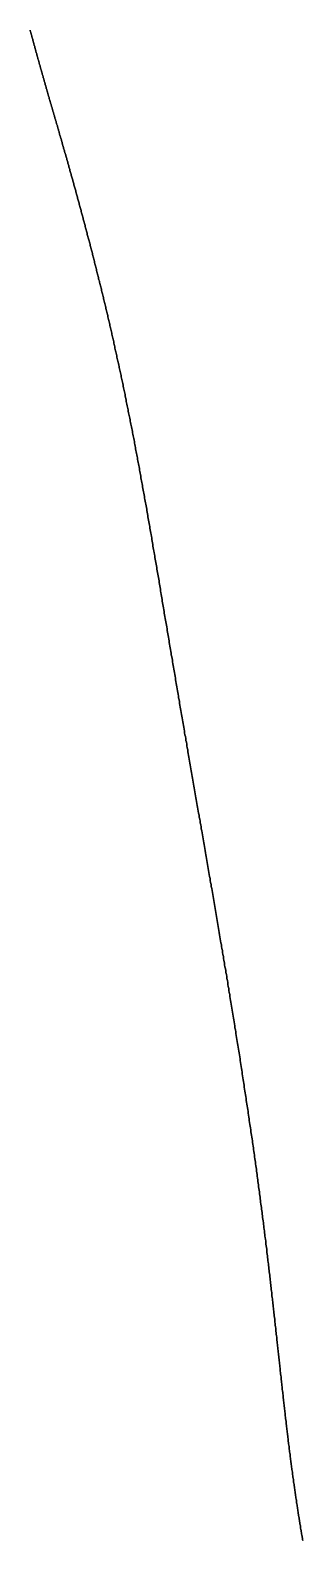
# Model space of a CAD drawing. Header units: inches. Extents: x 130170 to 284068, y 377793 to 804530.
# Drawn here: x 260994.1 to 261013.1, y 750288.6 to 750393.8 of the extents above; entities that cross this region are included whole.
import ezdxf

# ---------------------------------------------------------------- set-up
doc = ezdxf.new("R2010")
doc.units = ezdxf.units.IN
doc.header["$MEASUREMENT"] = 0
doc.layers.add('muni_il', color=7, linetype='Continuous')

msp = doc.modelspace()

# ---------------------------------------------------------------- linework, layer by layer
at = {"layer": 'muni_il'}
for points in [[(261013.08, 750288.57), (261013.07, 750288.65), (261013.06, 750288.73), (261013.04, 750288.81), (261013.03, 750288.88), (261013.02, 750288.96), (261013, 750289.04), (261012.99, 750289.12), (261012.97, 750289.2), (261012.96, 750289.27), (261012.95, 750289.35), (261012.93, 750289.43), (261012.92, 750289.51), (261012.91, 750289.59), (261012.9, 750289.67), (261012.88, 750289.75), (261012.87, 750289.83), (261012.86, 750289.91), (261012.84, 750289.99), (261012.83, 750290.07), (261012.82, 750290.15), (261012.8, 750290.23), (261012.79, 750290.31), (261012.78, 750290.39), (261012.76, 750290.47), (261012.75, 750290.56), (261012.74, 750290.64), (261012.73, 750290.72), (261012.71, 750290.8), (261012.7, 750290.88), (261012.69, 750290.97), (261012.68, 750291.05), (261012.66, 750291.13), (261012.65, 750291.21), (261012.64, 750291.3), (261012.63, 750291.38), (261012.61, 750291.46), (261012.6, 750291.55), (261012.59, 750291.63), (261012.58, 750291.71), (261012.56, 750291.8), (261012.55, 750291.88), (261012.54, 750291.97), (261012.53, 750292.05), (261012.52, 750292.14), (261012.5, 750292.22), (261012.49, 750292.31), (261012.48, 750292.39), (261012.47, 750292.48), (261012.45, 750292.56), (261012.44, 750292.65), (261012.43, 750292.73), (261012.42, 750292.82), (261012.41, 750292.91), (261012.39, 750292.99), (261012.38, 750293.08), (261012.37, 750293.17), (261012.36, 750293.25), (261012.35, 750293.34), (261012.34, 750293.43), (261012.32, 750293.52), (261012.31, 750293.6), (261012.3, 750293.69), (261012.29, 750293.78), (261012.28, 750293.87), (261012.27, 750293.96), (261012.25, 750294.04), (261012.24, 750294.13), (261012.23, 750294.22), (261012.22, 750294.31), (261012.21, 750294.4), (261012.2, 750294.49), (261012.19, 750294.58), (261012.17, 750294.67), (261012.16, 750294.76), (261012.15, 750294.85), (261012.14, 750294.94), (261012.13, 750295.03), (261012.12, 750295.12), (261012.11, 750295.21), (261012.09, 750295.3), (261012.08, 750295.39), (261012.07, 750295.49), (261012.06, 750295.58), (261012.05, 750295.67), (261012.04, 750295.76), (261012.03, 750295.85), (261012.02, 750295.95), (261012.01, 750296.04), (261011.99, 750296.13), (261011.98, 750296.22), (261011.97, 750296.32), (261011.96, 750296.41), (261011.95, 750296.5), (261011.94, 750296.6), (261011.93, 750296.69), (261011.92, 750296.78), (261011.91, 750296.88), (261011.89, 750296.97), (261011.88, 750297.07), (261011.87, 750297.16), (261011.86, 750297.26), (261011.85, 750297.35), (261011.84, 750297.45), (261011.83, 750297.54), (261011.82, 750297.64), (261011.81, 750297.73), (261011.8, 750297.83), (261011.79, 750297.92), (261011.77, 750298.02), (261011.76, 750298.12), (261011.75, 750298.21), (261011.74, 750298.31), (261011.73, 750298.41), (261011.72, 750298.5), (261011.71, 750298.6), (261011.7, 750298.7), (261011.69, 750298.8), (261011.68, 750298.89), (261011.67, 750298.99), (261011.65, 750299.09), (261011.64, 750299.19), (261011.63, 750299.29), (261011.62, 750299.38), (261011.61, 750299.48), (261011.6, 750299.58), (261011.59, 750299.68), (261011.58, 750299.78), (261011.57, 750299.88), (261011.56, 750299.98), (261011.55, 750300.08), (261011.53, 750300.18), (261011.52, 750300.28), (261011.51, 750300.38), (261011.5, 750300.48), (261011.49, 750300.58), (261011.48, 750300.68), (261011.47, 750300.78), (261011.46, 750300.88), (261011.45, 750300.99), (261011.44, 750301.09), (261011.42, 750301.19), (261011.41, 750301.29), (261011.4, 750301.39), (261011.39, 750301.5), (261011.38, 750301.6), (261011.37, 750301.7), (261011.36, 750301.8), (261011.35, 750301.91), (261011.33, 750302.01), (261011.32, 750302.11), (261011.31, 750302.22), (261011.3, 750302.32), (261011.29, 750302.42), (261011.28, 750302.53), (261011.27, 750302.63), (261011.26, 750302.74), (261011.24, 750302.84), (261011.23, 750302.95), (261011.22, 750303.05), (261011.21, 750303.16), (261011.2, 750303.26), (261011.19, 750303.37), (261011.17, 750303.47), (261011.16, 750303.58), (261011.15, 750303.68), (261011.14, 750303.79), (261011.13, 750303.9), (261011.12, 750304), (261011.1, 750304.11), (261011.09, 750304.22), (261011.08, 750304.32), (261011.07, 750304.43), (261011.06, 750304.54), (261011.04, 750304.65), (261011.03, 750304.75), (261011.02, 750304.86), (261011.01, 750304.97), (261011, 750305.08), (261010.98, 750305.19), (261010.97, 750305.3), (261010.96, 750305.4), (261010.95, 750305.51), (261010.93, 750305.62), (261010.92, 750305.73), (261010.91, 750305.84), (261010.9, 750305.95), (261010.88, 750306.06), (261010.87, 750306.17), (261010.86, 750306.28), (261010.85, 750306.39), (261010.83, 750306.5), (261010.82, 750306.61), (261010.81, 750306.72), (261010.8, 750306.83), (261010.78, 750306.94), (261010.77, 750307.06), (261010.76, 750307.17), (261010.74, 750307.28), (261010.73, 750307.39), (261010.72, 750307.5), (261010.7, 750307.62), (261010.69, 750307.73), (261010.68, 750307.84), (261010.66, 750307.95), (261010.65, 750308.07), (261010.64, 750308.18), (261010.62, 750308.29), (261010.61, 750308.41), (261010.6, 750308.52), (261010.58, 750308.63), (261010.57, 750308.75), (261010.56, 750308.86), (261010.54, 750308.98), (261010.53, 750309.09), (261010.51, 750309.21), (261010.5, 750309.32), (261010.49, 750309.44), (261010.47, 750309.55), (261010.46, 750309.67), (261010.44, 750309.78), (261010.43, 750309.9), (261010.41, 750310.01), (261010.4, 750310.13), (261010.38, 750310.25), (261010.37, 750310.36), (261010.36, 750310.48), (261010.34, 750310.6), (261010.33, 750310.71), (261010.31, 750310.83), (261010.3, 750310.95), (261010.28, 750311.07), (261010.27, 750311.18), (261010.25, 750311.3), (261010.24, 750311.42), (261010.22, 750311.54), (261010.21, 750311.66), (261010.19, 750311.78), (261010.17, 750311.89), (261010.16, 750312.01), (261010.14, 750312.13), (261010.13, 750312.25), (261010.11, 750312.37), (261010.1, 750312.49), (261010.08, 750312.61), (261010.06, 750312.73), (261010.05, 750312.85), (261010.03, 750312.97), (261010.02, 750313.09), (261010, 750313.21), (261009.98, 750313.34), (261009.97, 750313.46), (261009.95, 750313.58), (261009.94, 750313.7), (261009.92, 750313.82), (261009.9, 750313.94), (261009.89, 750314.07), (261009.87, 750314.19), (261009.85, 750314.31), (261009.84, 750314.43), (261009.82, 750314.56), (261009.8, 750314.68), (261009.78, 750314.8), (261009.77, 750314.93), (261009.75, 750315.05), (261009.73, 750315.17), (261009.72, 750315.3), (261009.7, 750315.42), (261009.68, 750315.55), (261009.66, 750315.67), (261009.65, 750315.8), (261009.63, 750315.92), (261009.61, 750316.05), (261009.59, 750316.17), (261009.57, 750316.3), (261009.56, 750316.42), (261009.54, 750316.55), (261009.52, 750316.67), (261009.5, 750316.8), (261009.48, 750316.93), (261009.46, 750317.05), (261009.45, 750317.18), (261009.43, 750317.31), (261009.41, 750317.43), (261009.39, 750317.56), (261009.37, 750317.69), (261009.35, 750317.82), (261009.33, 750317.94), (261009.32, 750318.07), (261009.3, 750318.2), (261009.28, 750318.33), (261009.26, 750318.46), (261009.24, 750318.59), (261009.22, 750318.72), (261009.2, 750318.84), (261009.18, 750318.97), (261009.16, 750319.1), (261009.14, 750319.23), (261009.12, 750319.36), (261009.1, 750319.49), (261009.08, 750319.62), (261009.06, 750319.75), (261009.04, 750319.88), (261009.02, 750320.01), (261009, 750320.15), (261008.98, 750320.28), (261008.96, 750320.41), (261008.94, 750320.54), (261008.92, 750320.67), (261008.9, 750320.8), (261008.88, 750320.93), (261008.86, 750321.07), (261008.84, 750321.2), (261008.82, 750321.33), (261008.8, 750321.46), (261008.78, 750321.6), (261008.76, 750321.73), (261008.74, 750321.86), (261008.72, 750322), (261008.7, 750322.13), (261008.68, 750322.26), (261008.66, 750322.4), (261008.63, 750322.53), (261008.61, 750322.66), (261008.59, 750322.8), (261008.57, 750322.93), (261008.55, 750323.07), (261008.53, 750323.2), (261008.51, 750323.34), (261008.48, 750323.47), (261008.46, 750323.61), (261008.44, 750323.74), (261008.42, 750323.88), (261008.4, 750324.01), (261008.38, 750324.15), (261008.35, 750324.28), (261008.33, 750324.42), (261008.31, 750324.55), (261008.29, 750324.69), (261008.27, 750324.83), (261008.24, 750324.96), (261008.22, 750325.1), (261008.2, 750325.24), (261008.18, 750325.37), (261008.16, 750325.51), (261008.13, 750325.65), (261008.11, 750325.78), (261008.09, 750325.92), (261008.07, 750326.06), (261008.04, 750326.19), (261008.02, 750326.33), (261008, 750326.47), (261007.98, 750326.61), (261007.95, 750326.75), (261007.93, 750326.88), (261007.91, 750327.02), (261007.88, 750327.16), (261007.86, 750327.3), (261007.84, 750327.44), (261007.82, 750327.57), (261007.79, 750327.71), (261007.77, 750327.85), (261007.75, 750327.99), (261007.72, 750328.13), (261007.7, 750328.27), (261007.68, 750328.4), (261007.65, 750328.54), (261007.63, 750328.68), (261007.61, 750328.82), (261007.58, 750328.96), (261007.56, 750329.1), (261007.54, 750329.24), (261007.51, 750329.38), (261007.49, 750329.52), (261007.47, 750329.66), (261007.44, 750329.8), (261007.42, 750329.94), (261007.4, 750330.07), (261007.37, 750330.21), (261007.35, 750330.35), (261007.32, 750330.49), (261007.3, 750330.63), (261007.28, 750330.77), (261007.25, 750330.91), (261007.23, 750331.05), (261007.21, 750331.19), (261007.18, 750331.33), (261007.16, 750331.47), (261007.13, 750331.61), (261007.11, 750331.75), (261007.09, 750331.89), (261007.06, 750332.03), (261007.04, 750332.17), (261007.01, 750332.31), (261006.99, 750332.45), (261006.97, 750332.59), (261006.94, 750332.73), (261006.92, 750332.87), (261006.89, 750333.01), (261006.87, 750333.15), (261006.85, 750333.29), (261006.82, 750333.42), (261006.8, 750333.56), (261006.77, 750333.7), (261006.75, 750333.84), (261006.73, 750333.98), (261006.7, 750334.12), (261006.68, 750334.26), (261006.65, 750334.4), (261006.63, 750334.54), (261006.61, 750334.68), (261006.58, 750334.82), (261006.56, 750334.96), (261006.53, 750335.1), (261006.51, 750335.24), (261006.49, 750335.37), (261006.46, 750335.51), (261006.44, 750335.65), (261006.41, 750335.79), (261006.39, 750335.93), (261006.36, 750336.07), (261006.34, 750336.21), (261006.32, 750336.34), (261006.29, 750336.48), (261006.27, 750336.62), (261006.24, 750336.76), (261006.22, 750336.9), (261006.2, 750337.04), (261006.17, 750337.17), (261006.15, 750337.31), (261006.12, 750337.45), (261006.1, 750337.59), (261006.08, 750337.72), (261006.05, 750337.86), (261006.03, 750338), (261006, 750338.14), (261005.98, 750338.27), (261005.96, 750338.41), (261005.93, 750338.55), (261005.91, 750338.68), (261005.89, 750338.82), (261005.86, 750338.96), (261005.84, 750339.09), (261005.81, 750339.23), (261005.79, 750339.36), (261005.77, 750339.5), (261005.74, 750339.64), (261005.72, 750339.77), (261005.7, 750339.91), (261005.67, 750340.04), (261005.65, 750340.18), (261005.62, 750340.31), (261005.6, 750340.45), (261005.58, 750340.58), (261005.55, 750340.72), (261005.53, 750340.85), (261005.51, 750340.99), (261005.48, 750341.12), (261005.46, 750341.26), (261005.44, 750341.39), (261005.41, 750341.52), (261005.39, 750341.66), (261005.37, 750341.79), (261005.34, 750341.93), (261005.32, 750342.06), (261005.3, 750342.19), (261005.27, 750342.32), (261005.25, 750342.46), (261005.23, 750342.59), (261005.21, 750342.72), (261005.18, 750342.86), (261005.16, 750342.99), (261005.14, 750343.12), (261005.11, 750343.25), (261005.09, 750343.38), (261005.07, 750343.51), (261005.05, 750343.65), (261005.02, 750343.78), (261005, 750343.91), (261004.98, 750344.04), (261004.96, 750344.17), (261004.93, 750344.3), (261004.91, 750344.43), (261004.89, 750344.56), (261004.86, 750344.69), (261004.84, 750344.82), (261004.82, 750344.95), (261004.8, 750345.08), (261004.78, 750345.21), (261004.75, 750345.34), (261004.73, 750345.47), (261004.71, 750345.6), (261004.69, 750345.73), (261004.66, 750345.86), (261004.64, 750345.98), (261004.62, 750346.11), (261004.6, 750346.24), (261004.58, 750346.37), (261004.55, 750346.5), (261004.53, 750346.62), (261004.51, 750346.75), (261004.49, 750346.88), (261004.47, 750347.01), (261004.45, 750347.13), (261004.42, 750347.26), (261004.4, 750347.39), (261004.38, 750347.51), (261004.36, 750347.64), (261004.34, 750347.76), (261004.32, 750347.89), (261004.29, 750348.02), (261004.27, 750348.14), (261004.25, 750348.27), (261004.23, 750348.39), (261004.21, 750348.52), (261004.19, 750348.64), (261004.17, 750348.77), (261004.15, 750348.89), (261004.12, 750349.02), (261004.1, 750349.14), (261004.08, 750349.27), (261004.06, 750349.39), (261004.04, 750349.51), (261004.02, 750349.64), (261004, 750349.76), (261003.98, 750349.89), (261003.96, 750350.01), (261003.94, 750350.13), (261003.91, 750350.25), (261003.89, 750350.38), (261003.87, 750350.5), (261003.85, 750350.62), (261003.83, 750350.75), (261003.81, 750350.87), (261003.79, 750350.99), (261003.77, 750351.11), (261003.75, 750351.23), (261003.73, 750351.36), (261003.71, 750351.48), (261003.69, 750351.6), (261003.67, 750351.72), (261003.65, 750351.84), (261003.63, 750351.96), (261003.61, 750352.08), (261003.59, 750352.2), (261003.57, 750352.32), (261003.55, 750352.44), (261003.53, 750352.56), (261003.51, 750352.68), (261003.49, 750352.8), (261003.46, 750352.92), (261003.44, 750353.04), (261003.42, 750353.16), (261003.4, 750353.28), (261003.38, 750353.4), (261003.36, 750353.52), (261003.34, 750353.64), (261003.32, 750353.76), (261003.3, 750353.88), (261003.28, 750354), (261003.26, 750354.11), (261003.24, 750354.23), (261003.22, 750354.35), (261003.2, 750354.47), (261003.18, 750354.59), (261003.16, 750354.7), (261003.15, 750354.82), (261003.13, 750354.94), (261003.11, 750355.06), (261003.09, 750355.17), (261003.07, 750355.29), (261003.05, 750355.41), (261003.03, 750355.52), (261003.01, 750355.64), (261002.99, 750355.76), (261002.97, 750355.87), (261002.95, 750355.99), (261002.93, 750356.11), (261002.91, 750356.22), (261002.89, 750356.34), (261002.87, 750356.45), (261002.85, 750356.57), (261002.83, 750356.68), (261002.81, 750356.8), (261002.79, 750356.91), (261002.77, 750357.03), (261002.75, 750357.14), (261002.73, 750357.26), (261002.71, 750357.37), (261002.69, 750357.49), (261002.67, 750357.6), (261002.65, 750357.72), (261002.63, 750357.83), (261002.61, 750357.94), (261002.59, 750358.06), (261002.58, 750358.17), (261002.56, 750358.29), (261002.54, 750358.4), (261002.52, 750358.51), (261002.5, 750358.63), (261002.48, 750358.74), (261002.46, 750358.85), (261002.44, 750358.96), (261002.42, 750359.08), (261002.4, 750359.19), (261002.38, 750359.3), (261002.36, 750359.41), (261002.34, 750359.52), (261002.32, 750359.64), (261002.3, 750359.75), (261002.28, 750359.86), (261002.26, 750359.97), (261002.24, 750360.08), (261002.22, 750360.19), (261002.2, 750360.3), (261002.19, 750360.41), (261002.17, 750360.52), (261002.15, 750360.63), (261002.13, 750360.74), (261002.11, 750360.85), (261002.09, 750360.96), (261002.07, 750361.07), (261002.05, 750361.18), (261002.03, 750361.29), (261002.01, 750361.4), (261001.99, 750361.51), (261001.97, 750361.62), (261001.95, 750361.73), (261001.93, 750361.84), (261001.91, 750361.95), (261001.89, 750362.05), (261001.87, 750362.16), (261001.85, 750362.27), (261001.83, 750362.38), (261001.81, 750362.48), (261001.79, 750362.59), (261001.78, 750362.7), (261001.76, 750362.81), (261001.74, 750362.91), (261001.72, 750363.02), (261001.7, 750363.13), (261001.68, 750363.23), (261001.66, 750363.34), (261001.64, 750363.44), (261001.62, 750363.55), (261001.6, 750363.65), (261001.58, 750363.76), (261001.56, 750363.86), (261001.54, 750363.97), (261001.52, 750364.07), (261001.5, 750364.18), (261001.48, 750364.28), (261001.46, 750364.39), (261001.44, 750364.49), (261001.42, 750364.6), (261001.4, 750364.7), (261001.38, 750364.8), (261001.36, 750364.9), (261001.34, 750365.01), (261001.33, 750365.11), (261001.31, 750365.21), (261001.29, 750365.32), (261001.27, 750365.42), (261001.25, 750365.52), (261001.23, 750365.62), (261001.21, 750365.72), (261001.19, 750365.82), (261001.17, 750365.93), (261001.15, 750366.03), (261001.13, 750366.13), (261001.11, 750366.23), (261001.09, 750366.33), (261001.07, 750366.43), (261001.05, 750366.53), (261001.03, 750366.63), (261001.01, 750366.73), (261000.99, 750366.83), (261000.97, 750366.93), (261000.95, 750367.02), (261000.93, 750367.12), (261000.91, 750367.22), (261000.89, 750367.32), (261000.87, 750367.42), (261000.85, 750367.51), (261000.83, 750367.61), (261000.81, 750367.71), (261000.79, 750367.81), (261000.77, 750367.9), (261000.76, 750368), (261000.74, 750368.1), (261000.72, 750368.19), (261000.7, 750368.29), (261000.68, 750368.39), (261000.66, 750368.48), (261000.64, 750368.58), (261000.62, 750368.67), (261000.6, 750368.77), (261000.58, 750368.86), (261000.56, 750368.96), (261000.54, 750369.05), (261000.52, 750369.15), (261000.5, 750369.24), (261000.48, 750369.33), (261000.46, 750369.43), (261000.44, 750369.52), (261000.42, 750369.61), (261000.4, 750369.71), (261000.38, 750369.8), (261000.36, 750369.89), (261000.34, 750369.99), (261000.32, 750370.08), (261000.3, 750370.17), (261000.28, 750370.26), (261000.26, 750370.35), (261000.24, 750370.44), (261000.22, 750370.54), (261000.2, 750370.63), (261000.18, 750370.72), (261000.16, 750370.81), (261000.14, 750370.9), (261000.12, 750370.99), (261000.1, 750371.08), (261000.08, 750371.17), (261000.06, 750371.26), (261000.04, 750371.35), (261000.02, 750371.44), (261000, 750371.53), (260999.98, 750371.62), (260999.97, 750371.71), (260999.95, 750371.79), (260999.93, 750371.88), (260999.91, 750371.97), (260999.89, 750372.06), (260999.87, 750372.15), (260999.85, 750372.24), (260999.83, 750372.32), (260999.81, 750372.41), (260999.79, 750372.5), (260999.77, 750372.59), (260999.75, 750372.67), (260999.73, 750372.76), (260999.71, 750372.85), (260999.69, 750372.93), (260999.67, 750373.02), (260999.65, 750373.11), (260999.63, 750373.19), (260999.61, 750373.28), (260999.59, 750373.36), (260999.57, 750373.45), (260999.55, 750373.54), (260999.53, 750373.62), (260999.51, 750373.71), (260999.49, 750373.79), (260999.47, 750373.88), (260999.45, 750373.96), (260999.43, 750374.05), (260999.41, 750374.13), (260999.39, 750374.22), (260999.37, 750374.3), (260999.35, 750374.38), (260999.33, 750374.47), (260999.31, 750374.55), (260999.29, 750374.64), (260999.27, 750374.72), (260999.25, 750374.8), (260999.23, 750374.89), (260999.21, 750374.97), (260999.19, 750375.05), (260999.17, 750375.14), (260999.15, 750375.22), (260999.13, 750375.3), (260999.11, 750375.39), (260999.09, 750375.47), (260999.07, 750375.55), (260999.05, 750375.63), (260999.03, 750375.72), (260999.01, 750375.8), (260998.99, 750375.88), (260998.97, 750375.96), (260998.95, 750376.04), (260998.93, 750376.13), (260998.91, 750376.21), (260998.89, 750376.29), (260998.86, 750376.37), (260998.84, 750376.45), (260998.82, 750376.53), (260998.8, 750376.61), (260998.78, 750376.7), (260998.76, 750376.78), (260998.74, 750376.86), (260998.72, 750376.94), (260998.7, 750377.02), (260998.68, 750377.1), (260998.66, 750377.18), (260998.64, 750377.26), (260998.62, 750377.34), (260998.6, 750377.42), (260998.58, 750377.5), (260998.56, 750377.58), (260998.54, 750377.66), (260998.52, 750377.74), (260998.5, 750377.82), (260998.48, 750377.9), (260998.46, 750377.98), (260998.44, 750378.06), (260998.42, 750378.14), (260998.4, 750378.21), (260998.38, 750378.29), (260998.36, 750378.37), (260998.34, 750378.45), (260998.32, 750378.53), (260998.3, 750378.61), (260998.28, 750378.69), (260998.26, 750378.76), (260998.24, 750378.84), (260998.22, 750378.92), (260998.2, 750379), (260998.18, 750379.08), (260998.16, 750379.15), (260998.13, 750379.23), (260998.11, 750379.31), (260998.09, 750379.39), (260998.07, 750379.46), (260998.05, 750379.54), (260998.03, 750379.62), (260998.01, 750379.69), (260997.99, 750379.77), (260997.97, 750379.85), (260997.95, 750379.92), (260997.93, 750380), (260997.91, 750380.08), (260997.89, 750380.15), (260997.87, 750380.23), (260997.85, 750380.3), (260997.83, 750380.38), (260997.81, 750380.45), (260997.79, 750380.53), (260997.77, 750380.6), (260997.75, 750380.68), (260997.73, 750380.75), (260997.71, 750380.83), (260997.69, 750380.9), (260997.67, 750380.98), (260997.65, 750381.05), (260997.63, 750381.13), (260997.61, 750381.2), (260997.59, 750381.27), (260997.57, 750381.35), (260997.55, 750381.42), (260997.53, 750381.49), (260997.51, 750381.57), (260997.49, 750381.64), (260997.47, 750381.71), (260997.45, 750381.78), (260997.43, 750381.85), (260997.41, 750381.93), (260997.39, 750382), (260997.37, 750382.07), (260997.36, 750382.14), (260997.34, 750382.21), (260997.32, 750382.28), (260997.3, 750382.35), (260997.28, 750382.43), (260997.26, 750382.5), (260997.24, 750382.57), (260997.22, 750382.64), (260997.2, 750382.71), (260997.18, 750382.78), (260997.16, 750382.84), (260997.14, 750382.91), (260997.12, 750382.98), (260997.1, 750383.05), (260997.09, 750383.12), (260997.07, 750383.19), (260997.05, 750383.26), (260997.03, 750383.32), (260997.01, 750383.39), (260996.99, 750383.46), (260996.97, 750383.53), (260996.95, 750383.59), (260996.93, 750383.66), (260996.92, 750383.73), (260996.9, 750383.79), (260996.88, 750383.86), (260996.86, 750383.92), (260996.84, 750383.99), (260996.82, 750384.05), (260996.81, 750384.12), (260996.79, 750384.18), (260996.77, 750384.25), (260996.75, 750384.31), (260996.73, 750384.38), (260996.72, 750384.44), (260996.7, 750384.5), (260996.68, 750384.57), (260996.66, 750384.63), (260996.64, 750384.69), (260996.63, 750384.75), (260996.61, 750384.82), (260996.59, 750384.88), (260996.57, 750384.94), (260996.56, 750385), (260996.54, 750385.06), (260996.52, 750385.12), (260996.5, 750385.18), (260996.49, 750385.24), (260996.47, 750385.3), (260996.45, 750385.36), (260996.44, 750385.42), (260996.42, 750385.48), (260996.4, 750385.54), (260996.38, 750385.6), (260996.37, 750385.66), (260996.35, 750385.72), (260996.33, 750385.78), (260996.32, 750385.83), (260996.3, 750385.89), (260996.29, 750385.95), (260996.27, 750386), (260996.25, 750386.06), (260996.24, 750386.12), (260996.22, 750386.17), (260996.2, 750386.23), (260996.19, 750386.28), (260996.17, 750386.34), (260996.16, 750386.39), (260996.14, 750386.45), (260996.12, 750386.5), (260996.11, 750386.56), (260996.09, 750386.61), (260996.08, 750386.67), (260996.06, 750386.72), (260996.05, 750386.77), (260996.03, 750386.83), (260996.02, 750386.88), (260996, 750386.93), (260995.99, 750386.98), (260995.97, 750387.04), (260995.96, 750387.09), (260995.94, 750387.14), (260995.93, 750387.19), (260995.91, 750387.24), (260995.9, 750387.29), (260995.88, 750387.34), (260995.87, 750387.39), (260995.85, 750387.44), (260995.84, 750387.49), (260995.82, 750387.54), (260995.81, 750387.59), (260995.79, 750387.64), (260995.78, 750387.69), (260995.77, 750387.74), (260995.75, 750387.79), (260995.74, 750387.84), (260995.72, 750387.88), (260995.71, 750387.93), (260995.7, 750387.98), (260995.68, 750388.03), (260995.67, 750388.07), (260995.65, 750388.12), (260995.64, 750388.17), (260995.63, 750388.22), (260995.61, 750388.26), (260995.6, 750388.31), (260995.59, 750388.35), (260995.57, 750388.4), (260995.56, 750388.45), (260995.55, 750388.49), (260995.53, 750388.54), (260995.52, 750388.58), (260995.51, 750388.63), (260995.49, 750388.67), (260995.48, 750388.72), (260995.47, 750388.76), (260995.46, 750388.81), (260995.44, 750388.85), (260995.43, 750388.89), (260995.42, 750388.94), (260995.4, 750388.98), (260995.39, 750389.03), (260995.38, 750389.07), (260995.37, 750389.11), (260995.35, 750389.16), (260995.34, 750389.2), (260995.33, 750389.24), (260995.32, 750389.29), (260995.3, 750389.33), (260995.29, 750389.37), (260995.28, 750389.41), (260995.27, 750389.46), (260995.25, 750389.5), (260995.24, 750389.54), (260995.23, 750389.58), (260995.22, 750389.62), (260995.21, 750389.67), (260995.19, 750389.71), (260995.18, 750389.75), (260995.17, 750389.79), (260995.16, 750389.83), (260995.15, 750389.87), (260995.13, 750389.92), (260995.12, 750389.96), (260995.11, 750390), (260995.1, 750390.04), (260995.09, 750390.08), (260995.08, 750390.12), (260995.06, 750390.16), (260995.05, 750390.2), (260995.04, 750390.24), (260995.03, 750390.28), (260995.02, 750390.32), (260995.01, 750390.37), (260994.99, 750390.41), (260994.98, 750390.45), (260994.97, 750390.49), (260994.96, 750390.53), (260994.95, 750390.57), (260994.94, 750390.61), (260994.93, 750390.65), (260994.91, 750390.69), (260994.9, 750390.73), (260994.89, 750390.77), (260994.88, 750390.81), (260994.87, 750390.85), (260994.86, 750390.89), (260994.85, 750390.93), (260994.84, 750390.97), (260994.82, 750391.01), (260994.81, 750391.05), (260994.8, 750391.08), (260994.79, 750391.12), (260994.78, 750391.16), (260994.77, 750391.2), (260994.76, 750391.24), (260994.75, 750391.28), (260994.74, 750391.32), (260994.72, 750391.36), (260994.71, 750391.4), (260994.7, 750391.44), (260994.69, 750391.48), (260994.68, 750391.52), (260994.67, 750391.56), (260994.66, 750391.6), (260994.65, 750391.64), (260994.64, 750391.68), (260994.63, 750391.72), (260994.61, 750391.76), (260994.6, 750391.79), (260994.59, 750391.83), (260994.58, 750391.87), (260994.57, 750391.91), (260994.56, 750391.95), (260994.55, 750391.99), (260994.54, 750392.03), (260994.53, 750392.07), (260994.52, 750392.11), (260994.51, 750392.15), (260994.49, 750392.19), (260994.48, 750392.23), (260994.47, 750392.27), (260994.46, 750392.3), (260994.45, 750392.34), (260994.44, 750392.38), (260994.43, 750392.42), (260994.42, 750392.46), (260994.41, 750392.5), (260994.4, 750392.54), (260994.39, 750392.58), (260994.38, 750392.62), (260994.36, 750392.66), (260994.35, 750392.7), (260994.34, 750392.74), (260994.33, 750392.78), (260994.32, 750392.81), (260994.31, 750392.85), (260994.3, 750392.89), (260994.29, 750392.93), (260994.28, 750392.97), (260994.27, 750393.01), (260994.26, 750393.05), (260994.25, 750393.09), (260994.24, 750393.13), (260994.22, 750393.17), (260994.21, 750393.21), (260994.2, 750393.25), (260994.19, 750393.29), (260994.18, 750393.33), (260994.17, 750393.37), (260994.16, 750393.41), (260994.15, 750393.44), (260994.14, 750393.48), (260994.13, 750393.52), (260994.12, 750393.56), (260994.11, 750393.6), (260994.09, 750393.64), (260994.08, 750393.68), (260994.07, 750393.72), (260994.06, 750393.76)], [(260994.06, 750393.76), (260994.07, 750393.72), (260994.08, 750393.68), (260994.09, 750393.64), (260994.11, 750393.6), (260994.12, 750393.56), (260994.13, 750393.52), (260994.14, 750393.48), (260994.15, 750393.44), (260994.16, 750393.41), (260994.17, 750393.37), (260994.18, 750393.33), (260994.19, 750393.29), (260994.2, 750393.25), (260994.21, 750393.21), (260994.22, 750393.17), (260994.24, 750393.13), (260994.25, 750393.09), (260994.26, 750393.05), (260994.27, 750393.01), (260994.28, 750392.97), (260994.29, 750392.93), (260994.3, 750392.89), (260994.31, 750392.85), (260994.32, 750392.81), (260994.33, 750392.78), (260994.34, 750392.74), (260994.35, 750392.7), (260994.36, 750392.66), (260994.38, 750392.62), (260994.39, 750392.58), (260994.4, 750392.54), (260994.41, 750392.5), (260994.42, 750392.46), (260994.43, 750392.42), (260994.44, 750392.38), (260994.45, 750392.34), (260994.46, 750392.3), (260994.47, 750392.27), (260994.48, 750392.23), (260994.49, 750392.19), (260994.51, 750392.15), (260994.52, 750392.11), (260994.53, 750392.07), (260994.54, 750392.03), (260994.55, 750391.99), (260994.56, 750391.95), (260994.57, 750391.91), (260994.58, 750391.87), (260994.59, 750391.83), (260994.6, 750391.79), (260994.61, 750391.76), (260994.63, 750391.72), (260994.64, 750391.68), (260994.65, 750391.64), (260994.66, 750391.6), (260994.67, 750391.56), (260994.68, 750391.52), (260994.69, 750391.48), (260994.7, 750391.44), (260994.71, 750391.4), (260994.72, 750391.36), (260994.74, 750391.32), (260994.75, 750391.28), (260994.76, 750391.24), (260994.77, 750391.2), (260994.78, 750391.16), (260994.79, 750391.12), (260994.8, 750391.08), (260994.81, 750391.05), (260994.82, 750391.01), (260994.84, 750390.97), (260994.85, 750390.93), (260994.86, 750390.89), (260994.87, 750390.85), (260994.88, 750390.81), (260994.89, 750390.77), (260994.9, 750390.73), (260994.91, 750390.69), (260994.93, 750390.65), (260994.94, 750390.61), (260994.95, 750390.57), (260994.96, 750390.53), (260994.97, 750390.49), (260994.98, 750390.45), (260994.99, 750390.41), (260995.01, 750390.37), (260995.02, 750390.32), (260995.03, 750390.28), (260995.04, 750390.24), (260995.05, 750390.2), (260995.06, 750390.16), (260995.08, 750390.12), (260995.09, 750390.08), (260995.1, 750390.04), (260995.11, 750390), (260995.12, 750389.96), (260995.13, 750389.92), (260995.15, 750389.87), (260995.16, 750389.83), (260995.17, 750389.79), (260995.18, 750389.75), (260995.19, 750389.71), (260995.21, 750389.67), (260995.22, 750389.62), (260995.23, 750389.58), (260995.24, 750389.54), (260995.25, 750389.5), (260995.27, 750389.46), (260995.28, 750389.41), (260995.29, 750389.37), (260995.3, 750389.33), (260995.32, 750389.29), (260995.33, 750389.24), (260995.34, 750389.2), (260995.35, 750389.16), (260995.37, 750389.11), (260995.38, 750389.07), (260995.39, 750389.03), (260995.4, 750388.98), (260995.42, 750388.94), (260995.43, 750388.89), (260995.44, 750388.85), (260995.46, 750388.81), (260995.47, 750388.76), (260995.48, 750388.72), (260995.49, 750388.67), (260995.51, 750388.63), (260995.52, 750388.58), (260995.53, 750388.54), (260995.55, 750388.49), (260995.56, 750388.45), (260995.57, 750388.4), (260995.59, 750388.35), (260995.6, 750388.31), (260995.61, 750388.26), (260995.63, 750388.22), (260995.64, 750388.17), (260995.65, 750388.12), (260995.67, 750388.07), (260995.68, 750388.03), (260995.7, 750387.98), (260995.71, 750387.93), (260995.72, 750387.88), (260995.74, 750387.84), (260995.75, 750387.79), (260995.77, 750387.74), (260995.78, 750387.69), (260995.79, 750387.64), (260995.81, 750387.59), (260995.82, 750387.54), (260995.84, 750387.49), (260995.85, 750387.44), (260995.87, 750387.39), (260995.88, 750387.34), (260995.9, 750387.29), (260995.91, 750387.24), (260995.93, 750387.19), (260995.94, 750387.14), (260995.96, 750387.09), (260995.97, 750387.04), (260995.99, 750386.98), (260996, 750386.93), (260996.02, 750386.88), (260996.03, 750386.83), (260996.05, 750386.77), (260996.06, 750386.72), (260996.08, 750386.67), (260996.09, 750386.61), (260996.11, 750386.56), (260996.12, 750386.5), (260996.14, 750386.45), (260996.16, 750386.39), (260996.17, 750386.34), (260996.19, 750386.28), (260996.2, 750386.23), (260996.22, 750386.17), (260996.24, 750386.12), (260996.25, 750386.06), (260996.27, 750386), (260996.29, 750385.95), (260996.3, 750385.89), (260996.32, 750385.83), (260996.33, 750385.78), (260996.35, 750385.72), (260996.37, 750385.66), (260996.38, 750385.6), (260996.4, 750385.54), (260996.42, 750385.48), (260996.44, 750385.42), (260996.45, 750385.36), (260996.47, 750385.3), (260996.49, 750385.24), (260996.5, 750385.18), (260996.52, 750385.12), (260996.54, 750385.06), (260996.56, 750385), (260996.57, 750384.94), (260996.59, 750384.88), (260996.61, 750384.82), (260996.63, 750384.75), (260996.64, 750384.69), (260996.66, 750384.63), (260996.68, 750384.57), (260996.7, 750384.5), (260996.72, 750384.44), (260996.73, 750384.38), (260996.75, 750384.31), (260996.77, 750384.25), (260996.79, 750384.18), (260996.81, 750384.12), (260996.82, 750384.05), (260996.84, 750383.99), (260996.86, 750383.92), (260996.88, 750383.86), (260996.9, 750383.79), (260996.92, 750383.73), (260996.93, 750383.66), (260996.95, 750383.59), (260996.97, 750383.53), (260996.99, 750383.46), (260997.01, 750383.39), (260997.03, 750383.32), (260997.05, 750383.26), (260997.07, 750383.19), (260997.09, 750383.12), (260997.1, 750383.05), (260997.12, 750382.98), (260997.14, 750382.91), (260997.16, 750382.84), (260997.18, 750382.78), (260997.2, 750382.71), (260997.22, 750382.64), (260997.24, 750382.57), (260997.26, 750382.5), (260997.28, 750382.43), (260997.3, 750382.35), (260997.32, 750382.28), (260997.34, 750382.21), (260997.36, 750382.14), (260997.37, 750382.07), (260997.39, 750382), (260997.41, 750381.93), (260997.43, 750381.85), (260997.45, 750381.78), (260997.47, 750381.71), (260997.49, 750381.64), (260997.51, 750381.57), (260997.53, 750381.49), (260997.55, 750381.42), (260997.57, 750381.35), (260997.59, 750381.27), (260997.61, 750381.2), (260997.63, 750381.13), (260997.65, 750381.05), (260997.67, 750380.98), (260997.69, 750380.9), (260997.71, 750380.83), (260997.73, 750380.75), (260997.75, 750380.68), (260997.77, 750380.6), (260997.79, 750380.53), (260997.81, 750380.45), (260997.83, 750380.38), (260997.85, 750380.3), (260997.87, 750380.23), (260997.89, 750380.15), (260997.91, 750380.08), (260997.93, 750380), (260997.95, 750379.92), (260997.97, 750379.85), (260997.99, 750379.77), (260998.01, 750379.69), (260998.03, 750379.62), (260998.05, 750379.54), (260998.07, 750379.46), (260998.09, 750379.39), (260998.11, 750379.31), (260998.13, 750379.23), (260998.16, 750379.15), (260998.18, 750379.08), (260998.2, 750379), (260998.22, 750378.92), (260998.24, 750378.84), (260998.26, 750378.76), (260998.28, 750378.69), (260998.3, 750378.61), (260998.32, 750378.53), (260998.34, 750378.45), (260998.36, 750378.37), (260998.38, 750378.29), (260998.4, 750378.21), (260998.42, 750378.14), (260998.44, 750378.06), (260998.46, 750377.98), (260998.48, 750377.9), (260998.5, 750377.82), (260998.52, 750377.74), (260998.54, 750377.66), (260998.56, 750377.58), (260998.58, 750377.5), (260998.6, 750377.42), (260998.62, 750377.34), (260998.64, 750377.26), (260998.66, 750377.18), (260998.68, 750377.1), (260998.7, 750377.02), (260998.72, 750376.94), (260998.74, 750376.86), (260998.76, 750376.78), (260998.78, 750376.7), (260998.8, 750376.61), (260998.82, 750376.53), (260998.84, 750376.45), (260998.86, 750376.37), (260998.89, 750376.29), (260998.91, 750376.21), (260998.93, 750376.13), (260998.95, 750376.04), (260998.97, 750375.96), (260998.99, 750375.88), (260999.01, 750375.8), (260999.03, 750375.72), (260999.05, 750375.63), (260999.07, 750375.55), (260999.09, 750375.47), (260999.11, 750375.39), (260999.13, 750375.3), (260999.15, 750375.22), (260999.17, 750375.14), (260999.19, 750375.05), (260999.21, 750374.97), (260999.23, 750374.89), (260999.25, 750374.8), (260999.27, 750374.72), (260999.29, 750374.64), (260999.31, 750374.55), (260999.33, 750374.47), (260999.35, 750374.38), (260999.37, 750374.3), (260999.39, 750374.22), (260999.41, 750374.13), (260999.43, 750374.05), (260999.45, 750373.96), (260999.47, 750373.88), (260999.49, 750373.79), (260999.51, 750373.71), (260999.53, 750373.62), (260999.55, 750373.54), (260999.57, 750373.45), (260999.59, 750373.36), (260999.61, 750373.28), (260999.63, 750373.19), (260999.65, 750373.11), (260999.67, 750373.02), (260999.69, 750372.93), (260999.71, 750372.85), (260999.73, 750372.76), (260999.75, 750372.67), (260999.77, 750372.59), (260999.79, 750372.5), (260999.81, 750372.41), (260999.83, 750372.32), (260999.85, 750372.24), (260999.87, 750372.15), (260999.89, 750372.06), (260999.91, 750371.97), (260999.93, 750371.88), (260999.95, 750371.79), (260999.97, 750371.71), (260999.98, 750371.62), (261000, 750371.53), (261000.02, 750371.44), (261000.04, 750371.35), (261000.06, 750371.26), (261000.08, 750371.17), (261000.1, 750371.08), (261000.12, 750370.99), (261000.14, 750370.9), (261000.16, 750370.81), (261000.18, 750370.72), (261000.2, 750370.63), (261000.22, 750370.54), (261000.24, 750370.44), (261000.26, 750370.35), (261000.28, 750370.26), (261000.3, 750370.17), (261000.32, 750370.08), (261000.34, 750369.99), (261000.36, 750369.89), (261000.38, 750369.8), (261000.4, 750369.71), (261000.42, 750369.61), (261000.44, 750369.52), (261000.46, 750369.43), (261000.48, 750369.33), (261000.5, 750369.24), (261000.52, 750369.15), (261000.54, 750369.05), (261000.56, 750368.96), (261000.58, 750368.86), (261000.6, 750368.77), (261000.62, 750368.67), (261000.64, 750368.58), (261000.66, 750368.48), (261000.68, 750368.39), (261000.7, 750368.29), (261000.72, 750368.19), (261000.74, 750368.1), (261000.76, 750368), (261000.77, 750367.9), (261000.79, 750367.81), (261000.81, 750367.71), (261000.83, 750367.61), (261000.85, 750367.51), (261000.87, 750367.42), (261000.89, 750367.32), (261000.91, 750367.22), (261000.93, 750367.12), (261000.95, 750367.02), (261000.97, 750366.93), (261000.99, 750366.83), (261001.01, 750366.73), (261001.03, 750366.63), (261001.05, 750366.53), (261001.07, 750366.43), (261001.09, 750366.33), (261001.11, 750366.23), (261001.13, 750366.13), (261001.15, 750366.03), (261001.17, 750365.93), (261001.19, 750365.82), (261001.21, 750365.72), (261001.23, 750365.62), (261001.25, 750365.52), (261001.27, 750365.42), (261001.29, 750365.32), (261001.31, 750365.21), (261001.33, 750365.11), (261001.34, 750365.01), (261001.36, 750364.9), (261001.38, 750364.8), (261001.4, 750364.7), (261001.42, 750364.6), (261001.44, 750364.49), (261001.46, 750364.39), (261001.48, 750364.28), (261001.5, 750364.18), (261001.52, 750364.07), (261001.54, 750363.97), (261001.56, 750363.86), (261001.58, 750363.76), (261001.6, 750363.65), (261001.62, 750363.55), (261001.64, 750363.44), (261001.66, 750363.34), (261001.68, 750363.23), (261001.7, 750363.13), (261001.72, 750363.02), (261001.74, 750362.91), (261001.76, 750362.81), (261001.78, 750362.7), (261001.79, 750362.59), (261001.81, 750362.48), (261001.83, 750362.38), (261001.85, 750362.27), (261001.87, 750362.16), (261001.89, 750362.05), (261001.91, 750361.95), (261001.93, 750361.84), (261001.95, 750361.73), (261001.97, 750361.62), (261001.99, 750361.51), (261002.01, 750361.4), (261002.03, 750361.29), (261002.05, 750361.18), (261002.07, 750361.07), (261002.09, 750360.96), (261002.11, 750360.85), (261002.13, 750360.74), (261002.15, 750360.63), (261002.17, 750360.52), (261002.19, 750360.41), (261002.2, 750360.3), (261002.22, 750360.19), (261002.24, 750360.08), (261002.26, 750359.97), (261002.28, 750359.86), (261002.3, 750359.75), (261002.32, 750359.64), (261002.34, 750359.52), (261002.36, 750359.41), (261002.38, 750359.3), (261002.4, 750359.19), (261002.42, 750359.08), (261002.44, 750358.96), (261002.46, 750358.85), (261002.48, 750358.74), (261002.5, 750358.63), (261002.52, 750358.51), (261002.54, 750358.4), (261002.56, 750358.29), (261002.58, 750358.17), (261002.59, 750358.06), (261002.61, 750357.94), (261002.63, 750357.83), (261002.65, 750357.72), (261002.67, 750357.6), (261002.69, 750357.49), (261002.71, 750357.37), (261002.73, 750357.26), (261002.75, 750357.14), (261002.77, 750357.03), (261002.79, 750356.91), (261002.81, 750356.8), (261002.83, 750356.68), (261002.85, 750356.57), (261002.87, 750356.45), (261002.89, 750356.34), (261002.91, 750356.22), (261002.93, 750356.11), (261002.95, 750355.99), (261002.97, 750355.87), (261002.99, 750355.76), (261003.01, 750355.64), (261003.03, 750355.52), (261003.05, 750355.41), (261003.07, 750355.29), (261003.09, 750355.17), (261003.11, 750355.06), (261003.13, 750354.94), (261003.15, 750354.82), (261003.16, 750354.7), (261003.18, 750354.59), (261003.2, 750354.47), (261003.22, 750354.35), (261003.24, 750354.23), (261003.26, 750354.11), (261003.28, 750354), (261003.3, 750353.88), (261003.32, 750353.76), (261003.34, 750353.64), (261003.36, 750353.52), (261003.38, 750353.4), (261003.4, 750353.28), (261003.42, 750353.16), (261003.44, 750353.04), (261003.46, 750352.92), (261003.49, 750352.8), (261003.51, 750352.68), (261003.53, 750352.56), (261003.55, 750352.44), (261003.57, 750352.32), (261003.59, 750352.2), (261003.61, 750352.08), (261003.63, 750351.96), (261003.65, 750351.84), (261003.67, 750351.72), (261003.69, 750351.6), (261003.71, 750351.48), (261003.73, 750351.36), (261003.75, 750351.23), (261003.77, 750351.11), (261003.79, 750350.99), (261003.81, 750350.87), (261003.83, 750350.75), (261003.85, 750350.62), (261003.87, 750350.5), (261003.89, 750350.38), (261003.91, 750350.25), (261003.94, 750350.13), (261003.96, 750350.01), (261003.98, 750349.89), (261004, 750349.76), (261004.02, 750349.64), (261004.04, 750349.51), (261004.06, 750349.39), (261004.08, 750349.27), (261004.1, 750349.14), (261004.12, 750349.02), (261004.15, 750348.89), (261004.17, 750348.77), (261004.19, 750348.64), (261004.21, 750348.52), (261004.23, 750348.39), (261004.25, 750348.27), (261004.27, 750348.14), (261004.29, 750348.02), (261004.32, 750347.89), (261004.34, 750347.76), (261004.36, 750347.64), (261004.38, 750347.51), (261004.4, 750347.39), (261004.42, 750347.26), (261004.45, 750347.13), (261004.47, 750347.01), (261004.49, 750346.88), (261004.51, 750346.75), (261004.53, 750346.62), (261004.55, 750346.5), (261004.58, 750346.37), (261004.6, 750346.24), (261004.62, 750346.11), (261004.64, 750345.98), (261004.66, 750345.86), (261004.69, 750345.73), (261004.71, 750345.6), (261004.73, 750345.47), (261004.75, 750345.34), (261004.78, 750345.21), (261004.8, 750345.08), (261004.82, 750344.95), (261004.84, 750344.82), (261004.86, 750344.69), (261004.89, 750344.56), (261004.91, 750344.43), (261004.93, 750344.3), (261004.96, 750344.17), (261004.98, 750344.04), (261005, 750343.91), (261005.02, 750343.78), (261005.05, 750343.65), (261005.07, 750343.51), (261005.09, 750343.38), (261005.11, 750343.25), (261005.14, 750343.12), (261005.16, 750342.99), (261005.18, 750342.86), (261005.21, 750342.72), (261005.23, 750342.59), (261005.25, 750342.46), (261005.27, 750342.32), (261005.3, 750342.19), (261005.32, 750342.06), (261005.34, 750341.93), (261005.37, 750341.79), (261005.39, 750341.66), (261005.41, 750341.52), (261005.44, 750341.39), (261005.46, 750341.26), (261005.48, 750341.12), (261005.51, 750340.99), (261005.53, 750340.85), (261005.55, 750340.72), (261005.58, 750340.58), (261005.6, 750340.45), (261005.62, 750340.31), (261005.65, 750340.18), (261005.67, 750340.04), (261005.7, 750339.91), (261005.72, 750339.77), (261005.74, 750339.64), (261005.77, 750339.5), (261005.79, 750339.36), (261005.81, 750339.23), (261005.84, 750339.09), (261005.86, 750338.96), (261005.89, 750338.82), (261005.91, 750338.68), (261005.93, 750338.55), (261005.96, 750338.41), (261005.98, 750338.27), (261006, 750338.14), (261006.03, 750338), (261006.05, 750337.86), (261006.08, 750337.72), (261006.1, 750337.59), (261006.12, 750337.45), (261006.15, 750337.31), (261006.17, 750337.17), (261006.2, 750337.04), (261006.22, 750336.9), (261006.24, 750336.76), (261006.27, 750336.62), (261006.29, 750336.48), (261006.32, 750336.34), (261006.34, 750336.21), (261006.36, 750336.07), (261006.39, 750335.93), (261006.41, 750335.79), (261006.44, 750335.65), (261006.46, 750335.51), (261006.49, 750335.37), (261006.51, 750335.24), (261006.53, 750335.1), (261006.56, 750334.96), (261006.58, 750334.82), (261006.61, 750334.68), (261006.63, 750334.54), (261006.65, 750334.4), (261006.68, 750334.26), (261006.7, 750334.12), (261006.73, 750333.98), (261006.75, 750333.84), (261006.77, 750333.7), (261006.8, 750333.56), (261006.82, 750333.42), (261006.85, 750333.29), (261006.87, 750333.15), (261006.89, 750333.01), (261006.92, 750332.87), (261006.94, 750332.73), (261006.97, 750332.59), (261006.99, 750332.45), (261007.01, 750332.31), (261007.04, 750332.17), (261007.06, 750332.03), (261007.09, 750331.89), (261007.11, 750331.75), (261007.13, 750331.61), (261007.16, 750331.47), (261007.18, 750331.33), (261007.21, 750331.19), (261007.23, 750331.05), (261007.25, 750330.91), (261007.28, 750330.77), (261007.3, 750330.63), (261007.32, 750330.49), (261007.35, 750330.35), (261007.37, 750330.21), (261007.4, 750330.07), (261007.42, 750329.94), (261007.44, 750329.8), (261007.47, 750329.66), (261007.49, 750329.52), (261007.51, 750329.38), (261007.54, 750329.24), (261007.56, 750329.1), (261007.58, 750328.96), (261007.61, 750328.82), (261007.63, 750328.68), (261007.65, 750328.54), (261007.68, 750328.4), (261007.7, 750328.27), (261007.72, 750328.13), (261007.75, 750327.99), (261007.77, 750327.85), (261007.79, 750327.71), (261007.82, 750327.57), (261007.84, 750327.44), (261007.86, 750327.3), (261007.88, 750327.16), (261007.91, 750327.02), (261007.93, 750326.88), (261007.95, 750326.75), (261007.98, 750326.61), (261008, 750326.47), (261008.02, 750326.33), (261008.04, 750326.19), (261008.07, 750326.06), (261008.09, 750325.92), (261008.11, 750325.78), (261008.13, 750325.65), (261008.16, 750325.51), (261008.18, 750325.37), (261008.2, 750325.24), (261008.22, 750325.1), (261008.24, 750324.96), (261008.27, 750324.83), (261008.29, 750324.69), (261008.31, 750324.55), (261008.33, 750324.42), (261008.35, 750324.28), (261008.38, 750324.15), (261008.4, 750324.01), (261008.42, 750323.88), (261008.44, 750323.74), (261008.46, 750323.61), (261008.48, 750323.47), (261008.51, 750323.34), (261008.53, 750323.2), (261008.55, 750323.07), (261008.57, 750322.93), (261008.59, 750322.8), (261008.61, 750322.66), (261008.63, 750322.53), (261008.66, 750322.4), (261008.68, 750322.26), (261008.7, 750322.13), (261008.72, 750322), (261008.74, 750321.86), (261008.76, 750321.73), (261008.78, 750321.6), (261008.8, 750321.46), (261008.82, 750321.33), (261008.84, 750321.2), (261008.86, 750321.07), (261008.88, 750320.93), (261008.9, 750320.8), (261008.92, 750320.67), (261008.94, 750320.54), (261008.96, 750320.41), (261008.98, 750320.28), (261009, 750320.15), (261009.02, 750320.01), (261009.04, 750319.88), (261009.06, 750319.75), (261009.08, 750319.62), (261009.1, 750319.49), (261009.12, 750319.36), (261009.14, 750319.23), (261009.16, 750319.1), (261009.18, 750318.97), (261009.2, 750318.84), (261009.22, 750318.72), (261009.24, 750318.59), (261009.26, 750318.46), (261009.28, 750318.33), (261009.3, 750318.2), (261009.32, 750318.07), (261009.33, 750317.94), (261009.35, 750317.82), (261009.37, 750317.69), (261009.39, 750317.56), (261009.41, 750317.43), (261009.43, 750317.31), (261009.45, 750317.18), (261009.46, 750317.05), (261009.48, 750316.93), (261009.5, 750316.8), (261009.52, 750316.67), (261009.54, 750316.55), (261009.56, 750316.42), (261009.57, 750316.3), (261009.59, 750316.17), (261009.61, 750316.05), (261009.63, 750315.92), (261009.65, 750315.8), (261009.66, 750315.67), (261009.68, 750315.55), (261009.7, 750315.42), (261009.72, 750315.3), (261009.73, 750315.17), (261009.75, 750315.05), (261009.77, 750314.93), (261009.78, 750314.8), (261009.8, 750314.68), (261009.82, 750314.56), (261009.84, 750314.43), (261009.85, 750314.31), (261009.87, 750314.19), (261009.89, 750314.07), (261009.9, 750313.94), (261009.92, 750313.82), (261009.94, 750313.7), (261009.95, 750313.58), (261009.97, 750313.46), (261009.98, 750313.34), (261010, 750313.21), (261010.02, 750313.09), (261010.03, 750312.97), (261010.05, 750312.85), (261010.06, 750312.73), (261010.08, 750312.61), (261010.1, 750312.49), (261010.11, 750312.37), (261010.13, 750312.25), (261010.14, 750312.13), (261010.16, 750312.01), (261010.17, 750311.89), (261010.19, 750311.78), (261010.21, 750311.66), (261010.22, 750311.54), (261010.24, 750311.42), (261010.25, 750311.3), (261010.27, 750311.18), (261010.28, 750311.07), (261010.3, 750310.95), (261010.31, 750310.83), (261010.33, 750310.71), (261010.34, 750310.6), (261010.36, 750310.48), (261010.37, 750310.36), (261010.38, 750310.25), (261010.4, 750310.13), (261010.41, 750310.01), (261010.43, 750309.9), (261010.44, 750309.78), (261010.46, 750309.67), (261010.47, 750309.55), (261010.49, 750309.44), (261010.5, 750309.32), (261010.51, 750309.21), (261010.53, 750309.09), (261010.54, 750308.98), (261010.56, 750308.86), (261010.57, 750308.75), (261010.58, 750308.63), (261010.6, 750308.52), (261010.61, 750308.41), (261010.62, 750308.29), (261010.64, 750308.18), (261010.65, 750308.07), (261010.66, 750307.95), (261010.68, 750307.84), (261010.69, 750307.73), (261010.7, 750307.62), (261010.72, 750307.5), (261010.73, 750307.39), (261010.74, 750307.28), (261010.76, 750307.17), (261010.77, 750307.06), (261010.78, 750306.94), (261010.8, 750306.83), (261010.81, 750306.72), (261010.82, 750306.61), (261010.83, 750306.5), (261010.85, 750306.39), (261010.86, 750306.28), (261010.87, 750306.17), (261010.88, 750306.06), (261010.9, 750305.95), (261010.91, 750305.84), (261010.92, 750305.73), (261010.93, 750305.62), (261010.95, 750305.51), (261010.96, 750305.4), (261010.97, 750305.3), (261010.98, 750305.19), (261011, 750305.08), (261011.01, 750304.97), (261011.02, 750304.86), (261011.03, 750304.75), (261011.04, 750304.65), (261011.06, 750304.54), (261011.07, 750304.43), (261011.08, 750304.32), (261011.09, 750304.22), (261011.1, 750304.11), (261011.12, 750304), (261011.13, 750303.9), (261011.14, 750303.79), (261011.15, 750303.68), (261011.16, 750303.58), (261011.17, 750303.47), (261011.19, 750303.37), (261011.2, 750303.26), (261011.21, 750303.16), (261011.22, 750303.05), (261011.23, 750302.95), (261011.24, 750302.84), (261011.26, 750302.74), (261011.27, 750302.63), (261011.28, 750302.53), (261011.29, 750302.42), (261011.3, 750302.32), (261011.31, 750302.22), (261011.32, 750302.11), (261011.33, 750302.01), (261011.35, 750301.91), (261011.36, 750301.8), (261011.37, 750301.7), (261011.38, 750301.6), (261011.39, 750301.5), (261011.4, 750301.39), (261011.41, 750301.29), (261011.42, 750301.19), (261011.44, 750301.09), (261011.45, 750300.99), (261011.46, 750300.88), (261011.47, 750300.78), (261011.48, 750300.68), (261011.49, 750300.58), (261011.5, 750300.48), (261011.51, 750300.38), (261011.52, 750300.28), (261011.53, 750300.18), (261011.55, 750300.08), (261011.56, 750299.98), (261011.57, 750299.88), (261011.58, 750299.78), (261011.59, 750299.68), (261011.6, 750299.58), (261011.61, 750299.48), (261011.62, 750299.38), (261011.63, 750299.29), (261011.64, 750299.19), (261011.65, 750299.09), (261011.67, 750298.99), (261011.68, 750298.89), (261011.69, 750298.8), (261011.7, 750298.7), (261011.71, 750298.6), (261011.72, 750298.5), (261011.73, 750298.41), (261011.74, 750298.31), (261011.75, 750298.21), (261011.76, 750298.12), (261011.77, 750298.02), (261011.79, 750297.92), (261011.8, 750297.83), (261011.81, 750297.73), (261011.82, 750297.64), (261011.83, 750297.54), (261011.84, 750297.45), (261011.85, 750297.35), (261011.86, 750297.26), (261011.87, 750297.16), (261011.88, 750297.07), (261011.89, 750296.97), (261011.91, 750296.88), (261011.92, 750296.78), (261011.93, 750296.69), (261011.94, 750296.6), (261011.95, 750296.5), (261011.96, 750296.41), (261011.97, 750296.32), (261011.98, 750296.22), (261011.99, 750296.13), (261012.01, 750296.04), (261012.02, 750295.95), (261012.03, 750295.85), (261012.04, 750295.76), (261012.05, 750295.67), (261012.06, 750295.58), (261012.07, 750295.49), (261012.08, 750295.39), (261012.09, 750295.3), (261012.11, 750295.21), (261012.12, 750295.12), (261012.13, 750295.03), (261012.14, 750294.94), (261012.15, 750294.85), (261012.16, 750294.76), (261012.17, 750294.67), (261012.19, 750294.58), (261012.2, 750294.49), (261012.21, 750294.4), (261012.22, 750294.31), (261012.23, 750294.22), (261012.24, 750294.13), (261012.25, 750294.04), (261012.27, 750293.96), (261012.28, 750293.87), (261012.29, 750293.78), (261012.3, 750293.69), (261012.31, 750293.6), (261012.32, 750293.52), (261012.34, 750293.43), (261012.35, 750293.34), (261012.36, 750293.25), (261012.37, 750293.17), (261012.38, 750293.08), (261012.39, 750292.99), (261012.41, 750292.91), (261012.42, 750292.82), (261012.43, 750292.73), (261012.44, 750292.65), (261012.45, 750292.56), (261012.47, 750292.48), (261012.48, 750292.39), (261012.49, 750292.31), (261012.5, 750292.22), (261012.52, 750292.14), (261012.53, 750292.05), (261012.54, 750291.97), (261012.55, 750291.88), (261012.56, 750291.8), (261012.58, 750291.71), (261012.59, 750291.63), (261012.6, 750291.55), (261012.61, 750291.46), (261012.63, 750291.38), (261012.64, 750291.3), (261012.65, 750291.21), (261012.66, 750291.13), (261012.68, 750291.05), (261012.69, 750290.97), (261012.7, 750290.88), (261012.71, 750290.8), (261012.73, 750290.72), (261012.74, 750290.64), (261012.75, 750290.56), (261012.76, 750290.47), (261012.78, 750290.39), (261012.79, 750290.31), (261012.8, 750290.23), (261012.82, 750290.15), (261012.83, 750290.07), (261012.84, 750289.99), (261012.86, 750289.91), (261012.87, 750289.83), (261012.88, 750289.75), (261012.9, 750289.67), (261012.91, 750289.59), (261012.92, 750289.51), (261012.93, 750289.43), (261012.95, 750289.35), (261012.96, 750289.27), (261012.97, 750289.2), (261012.99, 750289.12), (261013, 750289.04), (261013.02, 750288.96), (261013.03, 750288.88), (261013.04, 750288.81), (261013.06, 750288.73), (261013.07, 750288.65), (261013.08, 750288.57)]]:
    msp.add_lwpolyline(points, dxfattribs=at)

doc.saveas('drawing.dxf')
